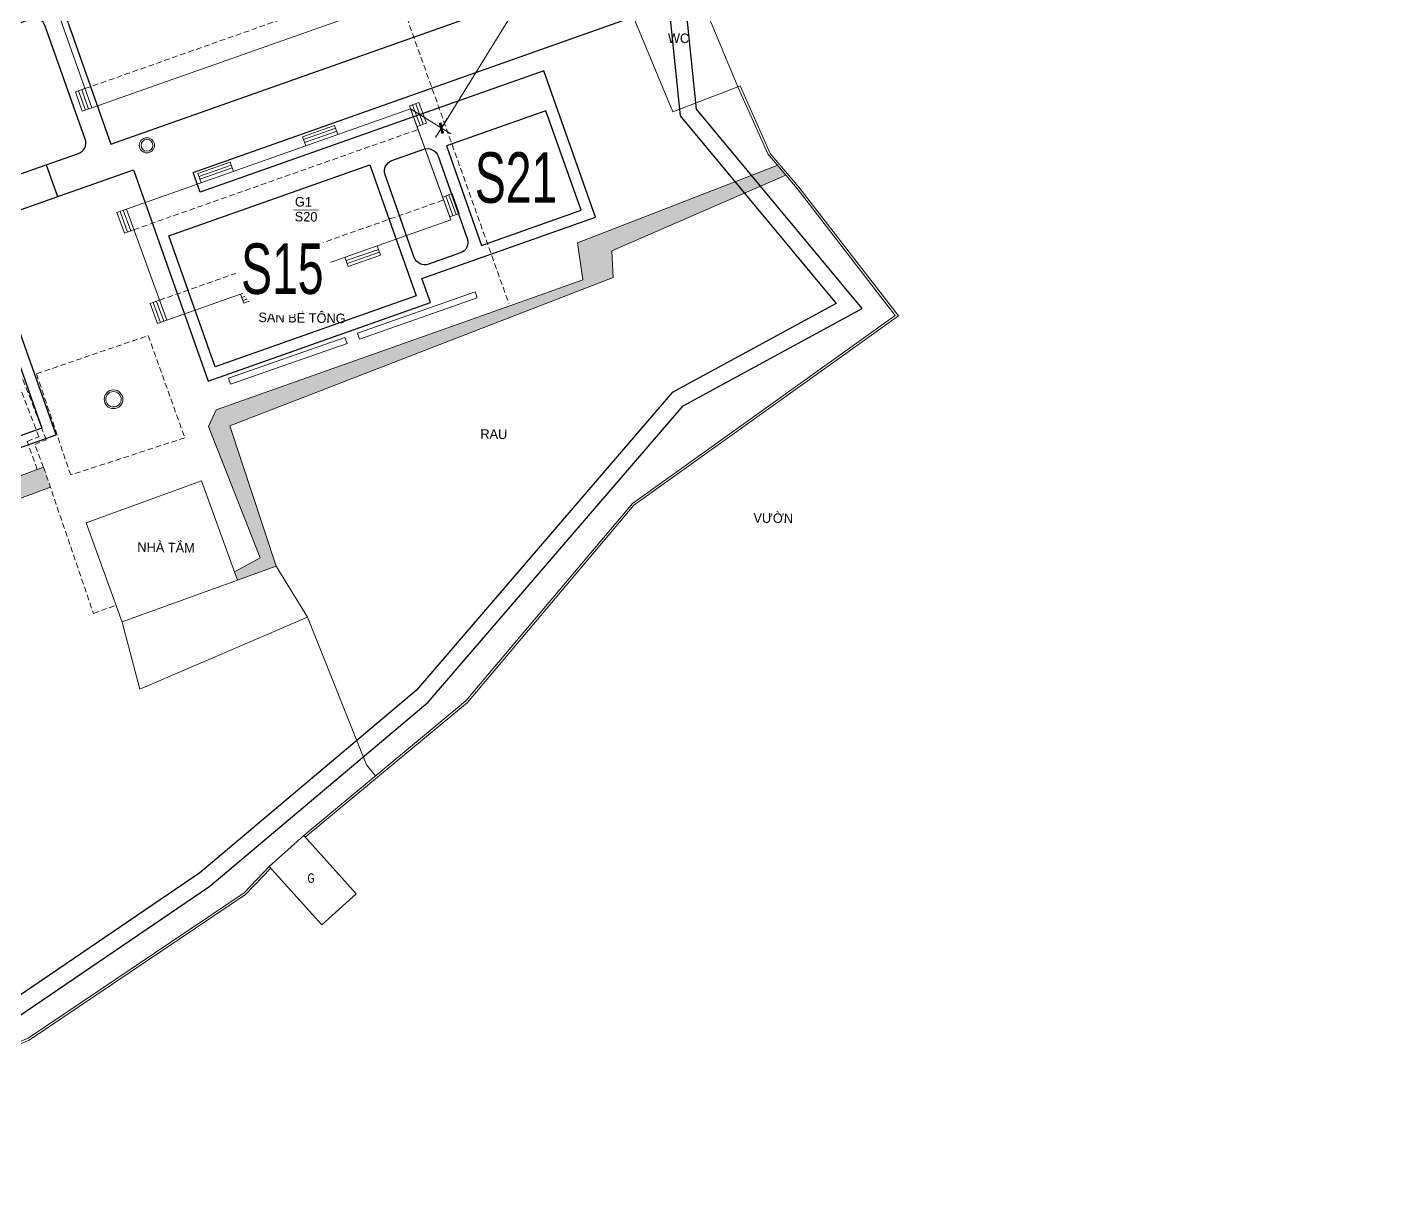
# Model space of a CAD drawing. Header units: inches. Extents: x 496359 to 501064, y 2374078 to 2377203.
# Drawn here: x 498951.5 to 499073.7, y 2376257.7 to 2376362.1 of the extents above; entities that cross this region are included whole.
import ezdxf
from ezdxf.enums import TextEntityAlignment as Align

# ---------------------------------------------------------------- set-up
doc = ezdxf.new("R2010")
doc.units = ezdxf.units.IN
doc.header["$MEASUREMENT"] = 0
doc.linetypes.add('DASHED', pattern=[0.75, 0.5, -0.25])
doc.layers.add('chu', color=6, linetype='Continuous')
doc.layers.add('MANH', color=147, linetype='Continuous')
for name, color, linetype, lineweight in [('EG Text2', 7, 'Continuous', 18), ('ISO', 252, 'Continuous', 20), ('LC Dim', 8, 'Continuous', 18), ('LC Net dam 1', 30, 'Continuous', 30), ('LC Net manh', 239, 'Continuous', 5)]:
    doc.layers.add(name, color=color, linetype=linetype, lineweight=lineweight)
doc.styles.add('dien giai', font='', dxfattribs={"width": 0.8})
doc.styles.add('EG Hai', font='')
doc.styles.add('style1', font='')
doc.styles.get('dien giai').set_extended_font_data('.VnArial NarrowH')
doc.styles.get('EG Hai').set_extended_font_data('.VnArial NarrowH')
doc.styles.get('style1').set_extended_font_data('.VnAvantH')
doc.dimstyles.new('DIM300', dxfattribs={"dimscale": 0.5, "dimtxt": 2, "dimasz": 0.006999999999999999, "dimexe": 1, "dimexo": 0, "dimgap": 0.4, "dimtad": 1, "dimtoh": 1, "dimdec": 1, "dimzin": 1, "dimdsep": 46, "dimtxsty": 'dien giai', "dimblk": 'rowdim', "dimcen": 2.5, "dimclrd": 256, "dimclre": 256, "dimclrt": 2, "dimazin": 0, "dimtfac": 1, "dimtdec": 1, "dimtix": 1, "dimtmove": 2, "dimatfit": 0, "dimldrblk": 'dot leader', "dimfxl": 2, "dimtolj": 1, "dimtzin": 0, "dimlwd": -1, "dimlwe": -1, "dimarcsym": 1})

# ---------------------------------------------------------------- blocks, each defined once
blk = doc.blocks.new('Nền HT mới')
at = {"layer": 'MANH', "lineweight": 0}
h = blk.add_hatch(dxfattribs=at)
h.set_pattern_fill('HONEY', color=8, scale=3, angle=-0.7327842162542569, style=0)
h.set_pattern_definition([(359.2672157837458, (-736010.0843583612, -2368366.018034767), (0.5666073940458045, 0.3175390686054994), [0.375, -0.75]), (119.2672157837457, (-736010.0843583612, -2368366.018034767), (-0.5583005971293142, 0.3319268629130168), [0.3749999999999999, -0.7499999999999998]), (59.26721578374574, (-736010.0843583612, -2368366.018034767), (0.008306796916490222, 0.6494659315185162), [-0.75, 0.375])])
h.paths.add_polyline_path([(522.1413331996346, 34.58063262509313, -0.07533120664901684), (521.2912407810263, 35.81421043252703), (516.6276599089078, 45.39474079100546), (505.0871436217612, 70.44938323920724), (504.04154270655, 70.02090862574187), (504.2682133987009, 69.52178078651559), (514.9191184451965, 45.05056341918316), (519.1533427703007, 34.94359675603118, 0.07249784027683068), (519.8967378973657, 33.70755001524594), (523.5152806732267, 29.28924238257241, 0.09017126467597332), (524.8780280564724, 28.13035851758104), (526.9611855112644, 26.92410905933139, 0.2237315507137332), (531.2072510623884, 26.56378428073731), (568.2709796793106, 40.32692352118102), (567.663196639046, 42.10867725540083), (567.6627782995392, 42.10975968552884), (538.8126452849874, 31.41187012562659), (531.5961047909268, 28.84645541984719, -0.3006573528413328), (526.2428899972629, 30.17101853288841), (524.320297743955, 32.25928424339872)])
h = blk.add_hatch(dxfattribs=at)
h.set_pattern_fill('HONEY', color=8, scale=3, angle=-0.7327842162542569, style=0)
h.set_pattern_definition([(359.2672157837458, (584.9375406659719, 32.04702392680701), (0.5666073940458045, 0.3175390686054994), [0.375, -0.75]), (119.2672157837457, (584.9375406659719, 32.04702392680701), (-0.5583005971293142, 0.3319268629130168), [0.3749999999999998, -0.7499999999999997]), (59.26721578374574, (584.9375406659719, 32.04702392680701), (0.008306796916490222, 0.6494659315185162), [-0.75, 0.375])])
h.paths.add_polyline_path([(618.2694784401147, 61.40230277035516), (633.7568340629268, 68.1353124379566), (633.0190418029715, 69.0050014368644), (615.2154744644695, 62.10825347429272), (615.6954449980449, 58.8188460375568), (609.1704345454391, 56.48995490133893), (583.0326981380977, 47.24062784243506), (582.3384545173076, 45.74038393044975), (586.940085166837, 34.03157539241147), (584.6689000775268, 32.78814726550263), (584.9375406659719, 32.04702392680701), (588.3820524609228, 33.3160753421871), (584.2603333303168, 45.79680935148281), (618.3852562710572, 59.02146221226212)])
at = {"layer": 'chu', "color": 6, "lineweight": 0, "elevation": -28.37660884582989}
blk.add_lwpolyline([(589.9497849530935, 65.02956858504695), (592.10041384347, 65.00206162309405)], dxfattribs=at)
at = {"layer": 'MANH', "linetype": 'DASHED', "lineweight": 0, "elevation": -28.37660884582989}
for points in [[(574.1687611170391, 93.53313069785145), (593.7050219766725, 99.82043812045958), (609.0957952020735, 56.69907657517251)], [(571.3422656379453, 75.8414456569044), (596.6997567228436, 84.78787661431488)], [(575.7057717060134, 63.27210122620818), (600.9999610038985, 72.19533986220267)], [(577.9951297382404, 56.99517982587349), (603.2893190361838, 65.91841846233365)], [(567.6628218916057, 42.10977584956345), (572.1027234044204, 29.09392879478764)], [(572.1027234044204, 29.09392879478764), (574.1229473478788, 29.82621466502678)]]:
    blk.add_lwpolyline(points, dxfattribs=at)
at = {"layer": 'MANH', "lineweight": 0, "elevation": -28.37660884582989}
for points in [[(625.3050847672321, 86.09617778932807), (629.4833550474186, 76.00391587935519)], [(568.5138196556409, 83.85830669611823), (571.9496103373285, 74.1200063619217)], [(619.5161919607244, 83.87403106264901), (623.6944622409692, 73.78176915221047)], [(571.9496103373285, 74.1200063619217), (597.3071014222269, 83.06643731933218)], [(571.3422656379453, 75.8414456569044), (570.4935399747383, 75.54200493073222)], [(623.6944622409692, 73.78176915221047), (629.4833550474186, 76.00391587935519)], [(629.4833550474186, 76.00391587935519), (629.6842162559087, 76.09366427729037)], [(570.4935399746801, 75.54200493073222), (571.1008846740633, 73.82056563574952)], [(570.7764485291018, 75.64181850612295), (571.383793228485, 73.92037921114024)], [(571.0593570835235, 75.74163208151367), (571.6667017829068, 74.02019278653097)], [(600.2344103584228, 74.29431309545544), (601.0799280850379, 74.602695608457)], [(601.0799280850379, 74.602695608457), (601.7481938591854, 72.77045631682631)], [(571.9496103373285, 74.1200063619217), (571.1008846741215, 73.82056563574952)], [(575.0375059314001, 65.10434051830453), (600.3316952293435, 74.02757915476468)], [(600.2344103584228, 74.29431309545544), (603.8364009238476, 64.41843900963795)], [(600.3316952293435, 74.02757915476468), (603.9336857949429, 64.1517050689472)], [(600.5162496006278, 74.3971072667664), (601.1845153750082, 72.56486797420439)], [(600.7980888428328, 74.49990143714604), (601.4663546169804, 72.66766214551535)], [(590.7154903596429, 71.55405426578727), (593.5836053195571, 72.56894588465002)], [(590.80555818632, 71.2995198144963), (593.6736731464671, 72.31441143335906)], [(593.5836053195571, 72.56894588465002), (593.8726640782015, 71.75205693341923)], [(600.9026761328032, 72.46207380335909), (601.7481938591854, 72.77045631682631)], [(590.7154903596429, 71.55405426578727), (591.0045491182873, 70.73716531502214)], [(590.8956260129971, 71.044985363671), (593.7637409731442, 72.05987698253375)], [(581.4107053573871, 68.27152893640232), (584.2788203175342, 69.28642055526507)], [(581.5007731840642, 68.01699448557702), (584.3688881442113, 69.03188610443976)], [(581.5908410107413, 67.76246003428605), (584.4589559708884, 68.7773516531488)], [(633.0593369833123, 69.0206109885512), (615.2154744643531, 62.10825347429272), (615.6954449979285, 58.8188460375568), (609.1704344211657, 56.48995486874264), (583.0326981380977, 47.24062784243506), (582.3384545173076, 45.74038393044975), (586.9400851669534, 34.03157539287713), (584.6689000774104, 32.78814726596829)], [(584.2788203175342, 69.28642055526507), (584.5678790759457, 68.46953160449993)], [(581.4107053573871, 68.27152893640232), (581.6997641157986, 67.45463998563719)], [(584.9375406660884, 32.04702392680701), (588.3820524609228, 33.3160753421871), (584.2603333303168, 45.79680935148281), (618.3852562710572, 59.02146221226212), (618.2694784404057, 61.40230276802686), (633.756834062694, 68.1353124379566)], [(603.192034164972, 66.1851524030244), (604.0375518913543, 66.49353491649163)], [(603.4738734074099, 66.28794657433536), (604.1182401660526, 64.52123318048325)], [(603.7557126491492, 66.39074074564633), (604.4000794082576, 64.62402735179421)], [(604.0375518913543, 66.49353491649163), (604.6819186504626, 64.72682152263951)], [(575.0375059314001, 65.10434051830453), (574.1919882051343, 64.79595800437164)], [(574.1919882051343, 64.79595800437164), (574.8602539793983, 62.96371871274096)], [(574.4738274472229, 64.8987521756826), (575.1420932214869, 63.06651288405192)], [(574.7556666893115, 65.00154634699356), (575.4239324637501, 63.16930705489722)], [(575.0375059314001, 65.10434051830453), (578.6394964969995, 55.22846643248704)], [(578.6394964969995, 55.22846643248704), (603.9336857949429, 64.1517050689472)], [(603.8364009238476, 64.41843900963795), (604.6819186502298, 64.72682152310517)], [(575.7057717058387, 63.27210122620818), (574.8602539793983, 62.96371871274096)], [(594.6099365320451, 60.51624381629881), (597.4799860836401, 61.52565156011042)], [(594.699517685226, 60.26153767755386), (597.5695672368211, 61.27094542136547)], [(597.659148390002, 61.01623928262052), (597.3716515343449, 61.83367923874539)], [(594.789098838407, 60.00683153880891), (594.5016019827499, 60.82427149493378)], [(594.789098838407, 60.00683153880891), (597.659148390002, 61.01623928262052)], [(585.4843138360347, 56.72430621035528), (585.1968169803777, 57.54174616648015)], [(585.3051515296147, 57.23371848784518), (588.1752010812097, 58.24312623165679)], [(585.3947326827956, 56.97901234910023), (588.2647822343906, 57.98842009291184)], [(585.4843138360347, 56.72430621035528), (588.3543633875715, 57.73371395416689)], [(588.3543633875715, 57.73371395416689), (588.0668665319727, 58.55115391029176)], [(606.096971366268, 57.74851480633151), (595.6189442526129, 54.0602182070179), (595.8068567697819, 53.52638032375035), (606.284883883437, 57.21467692306396)], [(606.096971366268, 57.74851480633151), (606.2650764919863, 57.20832070563119)], [(577.9951297382404, 56.99517982587349), (577.1496120118, 56.68679731240627)], [(577.1496120117417, 56.68679731240627), (577.7939787707337, 54.92008391855416)], [(577.4314512538303, 56.78959148371723), (578.0758180128223, 55.02287808986512)], [(577.7132904960936, 56.89238565456253), (578.3576572549109, 55.12567226117608)], [(578.6394964969995, 55.22846643248704), (577.7939787705591, 54.92008391901982)], [(594.6867622767504, 53.15159791749102), (584.3112639653891, 49.50399338960779), (584.1235621521528, 50.03790539404508), (594.4990604635141, 53.68550992192831), (594.6867622767504, 53.15159791749102)], [(571.4602463466626, 37.17205122666564), (581.7304334334376, 40.89476370573175)], [(584.9375406660884, 32.04702392680701), (581.7304334334376, 40.89476370573175)], [(574.6673535793134, 28.32431144774091), (571.4602463466626, 37.17205122666564)], [(574.6673535793134, 28.32431144774091), (576.2218073071608, 22.34969764476773), (591.1583445935439, 28.75519592030105), (588.3820524609228, 33.3160753421871)], [(574.6584077532798, 28.34918285947424), (584.9375406660884, 32.04702392680701)], [(591.1583445935439, 28.75519592030105), (596.4182237960094, 15.60685121262577), (597.2321487155905, 14.62654305383694)], [(590.8262076337169, 9.30785317806658), (587.7657349397241, 6.553768776768266)], [(595.5086404146323, 4.104505865780084), (590.8262076337169, 9.30785317806658)], [(587.7657349397241, 6.553768776768266), (592.4481677206395, 1.350421464016108)], [(595.5086404146323, 4.104505865780084), (592.4481677206395, 1.350421464016108)]]:
    blk.add_lwpolyline(points, dxfattribs=at)
at = {"layer": 'MANH', "color": 4, "lineweight": 0, "elevation": -28.37660884582989}
for points in [[(629.4833550474186, 76.00391587935519), (632.1560731550608, 70.02224488178399), (634.7738233720929, 66.93651372002569), (643.5000641053821, 55.6399886500476), (620.0947265742625, 38.87395178847146), (605.268746981169, 21.29912609601524), (590.8262076337169, 9.30785317806658)], [(629.6842162559087, 76.09366427729037), (632.3733206568331, 70.07531997183469), (634.9292995483893, 67.06240313075614), (643.7851032274821, 55.59815279249233), (620.2314951203343, 38.72590469004717), (605.410167583269, 21.15659357881304), (590.9539665312668, 9.153977695797948)], [(587.7657349397241, 6.553768776768266), (585.514593511708, 4.211367386804341), (566.2774003262793, -8.738664402681025), (538.2397449216851, -20.40604087157044), (535.9750571473314, -23.11529901815447)], [(587.9099374600382, 6.415184386951296), (585.6439971046102, 4.05738413002473), (566.3725946244713, -8.915676562635781), (538.3617910556541, -20.57187911268193), (536.3841338867251, -22.93776100506875)]]:
    blk.add_lwpolyline(points, dxfattribs=at)
at = {"layer": 'MANH', "lineweight": 0, "elevation": -28.37660884582989}
blk.add_lwpolyline([(568.2709796791942, 40.32692352164668), (531.2072510623884, 26.56378428073731, -0.2237315507137332), (526.9611855112644, 26.92410905933139), (524.8780280564724, 28.13035851758104, -0.09017126467597332), (523.5152806732267, 29.28924238257241), (519.8967378973657, 33.70755001524594, -0.07249784027683069), (519.1533427703007, 34.94359675603118), (514.9191184432175, 45.05056342244279), (504.2682134000979, 69.52178079629448), (504.0415427066664, 70.02090862574187), (505.087143621412, 70.4493832396729), (516.6276599108869, 45.39474077982959), (521.2912407810263, 35.81421043252703, 0.07533120664901684), (522.1413331996346, 34.58063262509313), (524.3202977432566, 32.25928421499339), (526.2428899972629, 30.17101853288841, 0.3006573528413329), (531.5961047909268, 28.84645541984719), (538.812645287956, 31.41187012283262), (567.6628218916057, 42.10977584956345)], format="xyb", dxfattribs=at)
at = {"layer": 'MANH', "linetype": 'DASHED', "lineweight": 0, "elevation": -28.37660884582989}
blk.add_lwpolyline([(580.2315424750022, 44.74424807302785), (570.0802721683331, 41.42580278072637), (567.0292881286632, 50.43855937238914), (576.9806747408047, 53.84556825081017)], close=True, dxfattribs=at)
at = {"layer": 'MANH', "color": 5, "linetype": 'DASHED', "lineweight": 0, "elevation": -28.37660884582989}
for points in [[(567.1006279967305, 41.92375123448801), (566.2017590350633, 44.42182818794754), (567.2370800367253, 44.83357383212206), (565.3121515909488, 49.87619917275515)], [(567.6631966373579, 42.10867725912613), (566.8738633068906, 44.15103290131447), (567.8800633589317, 44.55119718698916), (565.779274290956, 50.05451457662639)]]:
    blk.add_lwpolyline(points, dxfattribs=at)
at = {"layer": 'MANH', "lineweight": 0}
for centre, radius in [((576.8638629826646, 70.78944792034235, -2.451608845829888), 0.6752245924458838), ((576.8638629826646, 70.78944792034235, -2.451608845829888), 0.5252245924458838), ((573.8898187928762, 48.16863338178155, -2.603608845829889), 0.8334146626955624), ((573.8898187928762, 48.16863338178155, -2.603608845829889), 0.6834146626955624)]:
    blk.add_circle(centre, radius, dxfattribs=at)
at = {"layer": 'chu', "color": 6, "lineweight": 0, "style": 'style1'}
for s, p in [('WC', (623.2520713720633, 79.92057973979172, -28.37660884582989)), ('G1', (590.0390925948204, 65.3429838874763, -28.37660884582989)), ('S20', (590.0221374455186, 64.017347352059, -28.37660884582989)), ('S¢N B£ T¤NG', (586.7845697010098, 55.04618294671309, -28.37660884582989)), ('RAU', (606.5522518211556, 44.65902676241603, -80.30360884582988)), ('V¦êN', (630.8704005737136, 37.17960030719769, -28.37660884582989)), ('NHµ T¾M', (576.0078208944224, 34.57433826238048, -55.11460884582989))]:
    blk.add_text(s, height=0.85, rotation=359.2672157837458, dxfattribs=at).set_placement(p)
at = {"layer": 'chu', "color": 6, "lineweight": 0, "style": 'style1', "width": 0.7}
blk.add_text('G', height=0.85, rotation=359.2672157837458, dxfattribs=at).set_placement((591.1691778265567, 5.100252617561637, -3.08960884582989))
blk = doc.blocks.new('rowdim')
blk.add_line((-200, 7.105427357601002e-15), (200, 7.105427357601002e-15))
at = {"const_width": 50}
blk.add_lwpolyline([(-70.71067811865474, -70.71067811865474), (70.71067811865476, 70.71067811865476)], dxfattribs=at)
blk = doc.blocks.new('*D314')
at = {"layer": 'Defpoints', "color": 0, "transparency": 16777216}
for p in [(498998.895467847, 2376376.257980373), (499001.6489496657, 2376374.555328337), (498985.6268841956, 2376354.800393586)]:
    blk.add_point(p, dxfattribs=at)
at = {"layer": 'LC Dim', "transparency": 16777216}
for p, q in [((498998.895467847, 2376376.257980373), (499002.4994752002, 2376374.029394581)), ((498988.382995683, 2376353.101994177), (499001.646319997, 2376374.551075709)), ((498985.6268841956, 2376354.800393586), (498989.2308915488, 2376352.571807794))]:
    blk.add_line(p, q, dxfattribs=at)
at = {"layer": 'LC Dim', "transparency": 16777216, "xscale": 0.005, "yscale": 0.005, "zscale": 0.005}
for p, rotation in [((499001.6489496657, 2376374.555328337), 58.26887549402527), ((498988.3803660143, 2376353.097741549), 238.2688754940253)]:
    blk.add_blockref('rowdim', p, dxfattribs=dict(at, rotation=rotation))
at = {"layer": 'LC Dim', "color": 2, "transparency": 16777216, "insert": (498993.8059368996, 2376364.573963583), "char_height": 2, "attachment_point": 5, "rotation": 58.268875494025274, "style": 'dien giai'}
blk.add_mtext('\\A1;25.2', dxfattribs=at)
blk = doc.blocks.new('dot leader')
at = {"const_width": 50}
blk.add_lwpolyline([(-25, 0, 1), (25, 0, 1)], format="xyb", close=True, dxfattribs=at)

msp = doc.modelspace()

# ---------------------------------------------------------------- linework, layer by layer
at = {"layer": 'LC Net dam 1'}
msp.add_line((498953.1831630688, 2376349.822434095), (498954.1834989953, 2376346.994125761), dxfattribs=at)
msp.add_lwpolyline([(498950.3066151198, 2376348.805036444), (498956.0597110179, 2376350.839831747, 0.4142135623731811), (498956.6690351539, 2376352.1160465), (498953.1070056016, 2376362.18718121, 0.4142135623730624), (498951.830790848, 2376362.796505345), (498946.0776949499, 2376360.761710042, 0.4142135623729068), (498945.4683708139, 2376359.485495288), (498949.0304003662, 2376349.41436058, 0.414213562373197)], format="xyb", close=True, dxfattribs=at)
msp.add_lwpolyline([(498952.7945741584, 2376326.370702477), (498934.90079864, 2376320.041920674), (498930.7727579036, 2376331.713398152), (498948.666533422, 2376338.042179955)], close=True, dxfattribs=at)

# ---------------------------------------------------------------- block references
at = {"layer": 'LC Net manh'}
msp.add_blockref('Nền HT mới', (498385.2951889661, 2376280.772814431, 2.924608845829887), dxfattribs=at)

# ---------------------------------------------------------------- dimensions: what is measured, and where the dimension line sits
at = {"layer": 'LC Dim'}
dim = msp.add_aligned_dim(p1=(498985.6268841955, 2376354.800393586, -25.452), p2=(498998.895467847, 2376376.257980373, -25.452), distance=-3.2373887752936734, dimstyle='DIM300', override={"dimscale": 1, "dimasz": 0.005, "dimpost": ''}, dxfattribs=at)
dim.commit()
dim.dimension.update_dxf_attribs({"geometry": '*D314', "text_midpoint": (498993.8059368996, 2376364.573963583, -25.452)})

# ---------------------------------------------------------------- next in the draw order: wipeouts: each hides what was drawn before it
at = {"ltscale": 500}
for points, z in [([(498992.11713316443, 2376345.7533977656), (498991.6512014642, 2376346.3037995044), (498991.39937734103, 2376346.7041584486), (498991.1660569647, 2376347.1983211185), (498990.99648448185, 2376347.7254571514), (498990.90332963836, 2376348.2189401328), (498990.8701735562, 2376348.658955), (498990.8907703618, 2376349.1855893903), (498990.9516453507, 2376349.5896470174), (498991.1096088468, 2376350.164533245), (498991.2347369831, 2376350.479174429), (498991.4581274214, 2376350.912476469), (498991.723603601, 2376351.3090657475), (498992.10360026127, 2376351.746999494), (498992.508868767, 2376352.105183276), (498992.9799407626, 2376352.422565597), (498993.4355886523, 2376352.6515182345), (498993.87071862887, 2376352.8107181196), (498994.26499320456, 2376352.9105733223), (498994.7713151034, 2376352.981763471), (498995.2041271241, 2376352.9939824874), (498995.61703966936, 2376352.964309549), (498996.15663107694, 2376352.863099828), (498996.5683333543, 2376352.7352448776), (498996.95115324855, 2376352.5729095023), (498997.5392476322, 2376352.227800815), (498997.79941235046, 2376352.0301182647), (498998.0972012257, 2376351.7605316294), (498998.3509290505, 2376351.4845508905), (498998.61538484023, 2376351.134805293), (498998.8615362063, 2376350.7232886194), (498999.02102288656, 2376350.3828335986), (498999.1491120671, 2376350.031483172), (498999.264725192, 2376349.5794163737), (498999.3243575317, 2376349.1777028223), (498999.3422810574, 2376348.5971991806), (498999.28519555007, 2376348.045773349), (498999.18768792803, 2376347.6119475095), (498999.0725123763, 2376347.261053194), (498998.8745005597, 2376346.8155959114), (498998.6547678256, 2376346.4382919967), (498998.44888866, 2376346.1503172503), (498998.11073336145, 2376345.7669306654), (498997.8481159239, 2376345.5244868067), (498997.43972944, 2376345.2184810247), (498997.16039834695, 2376345.049410888), (498996.90969540825, 2376344.921263256), (498996.60617638566, 2376344.792789488), (498996.25788091315, 2376344.678046733), (498995.92455424473, 2376344.598408166), (498995.57711279707, 2376344.5449740314), (498995.22609673935, 2376344.520507421), (498994.9377819383, 2376344.5222246405), (498994.50488656404, 2376344.561851693), (498994.1407043888, 2376344.630505555), (498993.73529421596, 2376344.7470170246), (498993.3409823674, 2376344.904393168), (498992.8647079375, 2376345.1607036847), (498992.6446103686, 2376345.307684925), (498992.3388386188, 2376345.547903404)], -292.3766088451779), ([(498971.3064517792, 2376337.637271335), (498970.84052007896, 2376338.1876730737), (498970.5886959558, 2376338.588032018), (498970.3553755795, 2376339.082194688), (498970.1858030966, 2376339.6093307207), (498970.09264825314, 2376340.102813702), (498970.059492171, 2376340.542828569), (498970.0800889766, 2376341.0694629597), (498970.1409639655, 2376341.4735205867), (498970.29892746155, 2376342.048406814), (498970.42405559786, 2376342.3630479984), (498970.64744603616, 2376342.796350038), (498970.91292221576, 2376343.192939317), (498971.29291887605, 2376343.630873063), (498971.6981873818, 2376343.989056845), (498972.1692593774, 2376344.3064391664), (498972.6249072671, 2376344.535391804), (498973.06003724365, 2376344.694591689), (498973.45431181934, 2376344.7944468916), (498973.9606337182, 2376344.86563704), (498974.3934457389, 2376344.8778560567), (498974.80635828414, 2376344.8481831183), (498975.3459496917, 2376344.746973397), (498975.7576519691, 2376344.619118447), (498976.1404718633, 2376344.4567830716), (498976.728566247, 2376344.111674384), (498976.98873096524, 2376343.913991834), (498977.2865198405, 2376343.6444051987), (498977.54024766525, 2376343.36842446), (498977.804703455, 2376343.018678862), (498978.0508548211, 2376342.6071621887), (498978.21034150134, 2376342.266707168), (498978.3384306819, 2376341.9153567413), (498978.45404380676, 2376341.463289943), (498978.51367614645, 2376341.0615763916), (498978.53159967216, 2376340.48107275), (498978.47451416485, 2376339.929646918), (498978.3770065428, 2376339.495821079), (498978.2618309911, 2376339.144926763), (498978.0638191745, 2376338.6994694807), (498977.8440864404, 2376338.322165566), (498977.6382072748, 2376338.0341908196), (498977.3000519762, 2376337.6508042347), (498977.03743453865, 2376337.408360376), (498976.6290480548, 2376337.102354594), (498976.34971696173, 2376336.9332844573), (498976.099014023, 2376336.8051368254), (498975.79549500044, 2376336.6766630574), (498975.44719952793, 2376336.5619203025), (498975.1138728595, 2376336.482281735), (498974.76643141184, 2376336.4288476007), (498974.41541535413, 2376336.40438099), (498974.1271005531, 2376336.40609821), (498973.6942051788, 2376336.445725262), (498973.33002300357, 2376336.514379124), (498972.92461283074, 2376336.630890594), (498972.5303009822, 2376336.7882667375), (498972.0540265523, 2376337.044577254), (498971.83392898337, 2376337.191558494), (498971.52815723355, 2376337.4317769734)], -316.3766088462173)]:
    msp.add_wipeout(points, dxfattribs=at).translate(0, 0, z).dxf.layer = 'ISO'

# ---------------------------------------------------------------- next in the draw order: linework, layer by layer
at = {"layer": 'LC Net dam 1'}
msp.add_lwpolyline([(499078.9641564423, 2376402.786847386), (499007.1939849332, 2376378.097324932), (499009.6396876742, 2376354.190008707), (499023.5232652196, 2376337.471518844), (499008.9476080217, 2376329.543496559), (498986.154023619, 2376303.022158999), (498966.8621670313, 2376286.757999122), (498949.9394273981, 2376275.251890775), (498923.7946295973, 2376264.226511023), (498920.793316448, 2376272.712318471), (498919.3791619278, 2376272.212151506), (498922.9111223437, 2376262.226010603), (498950.6595898686, 2376273.927665147), (498967.7697073137, 2376285.561175407), (498987.2130371433, 2376301.953036058), (499009.9059341167, 2376328.357219368), (499025.843160189, 2376337.025829074), (499011.0854240052, 2376354.796973578), (499008.8073123634, 2376377.066047618), (499079.3841661534, 2376401.345059075)], dxfattribs=at)
for points in [[(499008.3913675248, 2376364.045335419), (499000.1611036489, 2376387.315242355), (498982.792481743, 2376381.172186355, -0.4121097043402455), (498981.5102478215, 2376381.798700963), (498980.4315151044, 2376384.955865026), (498891.6272221145, 2376353.546859831), (498901.3094117011, 2376326.171838323), (498943.4133993412, 2376341.063471945), (498944.0402805239, 2376339.291054073), (498915.3471812746, 2376329.142699651), (498919.9553745413, 2376316.11368502), (498933.5311997092, 2376320.915278072), (498934.2914736031, 2376318.765706351), (498954.0707884819, 2376325.76137744), (498947.4085633231, 2376344.597919), (498960.9584576531, 2376349.390340651), (498967.6206778736, 2376330.553813053), (498987.3999927524, 2376337.549484142), (498986.6397139205, 2376339.699069825), (499002.1010785509, 2376345.167553697), (498997.4929255474, 2376358.19645449), (498966.9142705952, 2376347.381223623), (498966.2873745607, 2376349.153699915)], [(498988.0858013275, 2376350.605252409), (498990.6866162625, 2376343.251816066, -0.4142135623731611), (498990.0772921266, 2376341.975601313), (498987.2490393872, 2376340.97528505, -0.4142137691293222), (498985.9728243983, 2376341.584609851), (498983.3720139985, 2376348.938049884, -0.4142135476058617), (498983.9813389878, 2376350.21426419), (498986.8095871919, 2376351.214576764, -0.4142133703840435)]]:
    msp.add_lwpolyline(points, format="xyb", close=True, dxfattribs=at)
for points in [[(498958.9480155987, 2376351.670536773), (499004.8985983375, 2376367.922661125), (499000.6696781676, 2376379.879334724), (498954.7190954288, 2376363.627210372)], [(499000.8248637973, 2376345.776877833), (498997.6904778943, 2376354.638910614), (498988.8284451133, 2376351.504524711), (498991.9628310164, 2376342.64249193)], [(498986.1237784289, 2376338.158809179), (498968.2300029104, 2376331.830027377), (498964.1019621741, 2376343.501504855), (498981.9957376925, 2376349.830286657)]]:
    msp.add_lwpolyline(points, close=True, dxfattribs=at)

# ---------------------------------------------------------------- next in the draw order: texts
at = {"layer": 'EG Text2', "style": 'EG Hai', "width": 0.8}
for s, p in [('s21', (498995.031220702, 2376348.691069403, -292.3766088451779)), ('S15', (498974.2205393168, 2376340.574942971, -316.3766088462173))]:
    msp.add_text(s, height=4.5, rotation=1.858597415139171e-09, dxfattribs=at).set_placement(p, align=Align.MIDDLE_CENTER)

doc.saveas('drawing.dxf')
